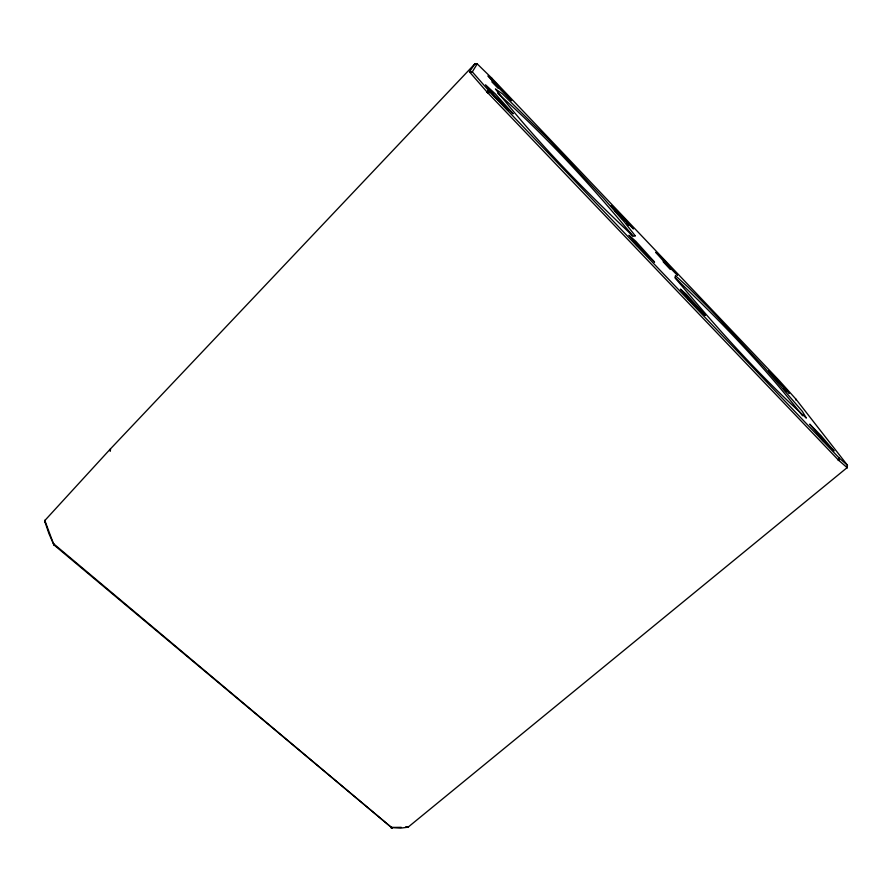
<?xml version="1.0" encoding="UTF-8"?>
<svg xmlns="http://www.w3.org/2000/svg" width="892" height="892" viewBox="0 0 892 892"><rect width="100%" height="100%" fill="white"/><g stroke="black" fill="none" stroke-linecap="round" stroke-linejoin="round"><path stroke-width="1.34" d="M401.255 827.33L390.707 827.442L400.597 828.122L408.045 827.207L847.3 467.486L847.4 465.167L795.909 399.125L779.597 380.973L491.682 78.028L477.209 63.878L474.834 63.889L109.995 449.39L44.6 520.783L48.904 533.528L53.877 544.845L391.923 827.854L53.71 543.852L53.877 544.845L44.767 520.304L45.068 522.534M469.783 72.263L472.314 71.862L489.139 91.084L839.238 458.053L847.4 465.167L847.166 467.687L838.257 459.904L486.764 91.731L469.482 71.873L474.834 63.889L477.209 63.878L472.314 71.862L469.482 71.873L471.054 71.873M847.233 467.586L847.355 466.326L847.166 467.687M839.238 458.053L838.257 459.904L839.238 458.053L838.904 460.551L838.993 459.068L838.257 459.904L838.826 460.317M795.753 399.973L795.909 399.125M110.552 449.289L110.218 451.341M408.045 827.207L406.161 826.728L408.38 826.784M487.389 92.043L489.139 91.084L487.668 92.712L487.077 91.887L489.139 91.084L486.764 91.731L487.668 92.712L488.258 91.564L487.077 91.887M490.979 78.34L491.682 78.028M391.309 827.653L392.435 827.943M475.135 64.146L477.209 63.878L474.834 63.889M53.587 543.562L53.877 544.845M109.995 449.39L110.195 450.393L110.173 449.457M472.314 71.862L469.794 71.895M406.161 826.728L408.079 827.096M497.68 93.225C546.562 136.588 591.218 185.291 632.718 235.822M675.344 278.114C720.658 321.008 764.232 366.567 802.544 415.772M488.838 90.493L507.938 110.563M614.978 211.214L622.85 219.365M491.815 81.808L498.16 88.275M663.169 261.757L670.26 269.406M635.974 244.363L637.724 246.203M688.178 299.099L694.89 306.279M626.519 223.413L628.347 225.442M819.625 436.89L823.829 441.54M487.701 90.716L489.496 92.723M783.421 388.466L786.053 391.577M675.5 275.74L674.943 277.557C715.819 326.896 758.791 375.108 806.357 418.08L802.399 411.446L763.608 366.545L709.831 309.022L688.189 287.246L675.5 275.74M635.204 235.822L633.119 236.235C584.293 190.163 536.716 141.94 495.406 88.977L502.43 93.838L547.365 138.149L603.471 198.158L624.489 222.119L635.204 235.822M705.215 315.222L691.668 302.165L680.362 289.153L686.383 294.349L705.215 315.222M391.666 827.564L390.707 827.442L392.179 827.899L391.666 827.564M677.34 275.015L665.231 263.129L655.754 252.325L661.307 257.331L677.34 275.015M654.505 262.036L639.798 247.775L628.96 235.243L635.907 241.398L654.505 262.036M633.353 228.753L620.375 215.964L611.254 205.517L617.498 211.248L633.353 228.753M513.045 113.674L494.971 95.923L485.527 84.807L495.194 93.771L513.045 113.674M511.517 100.618L496.063 85.242L487.969 75.842L496.22 83.67L511.517 100.618M833.897 450.85L822.536 439.377L809.713 424.157L820.952 435.541L833.897 450.85M789.353 393.327L768.826 370.749L789.353 393.327"/></g></svg>
